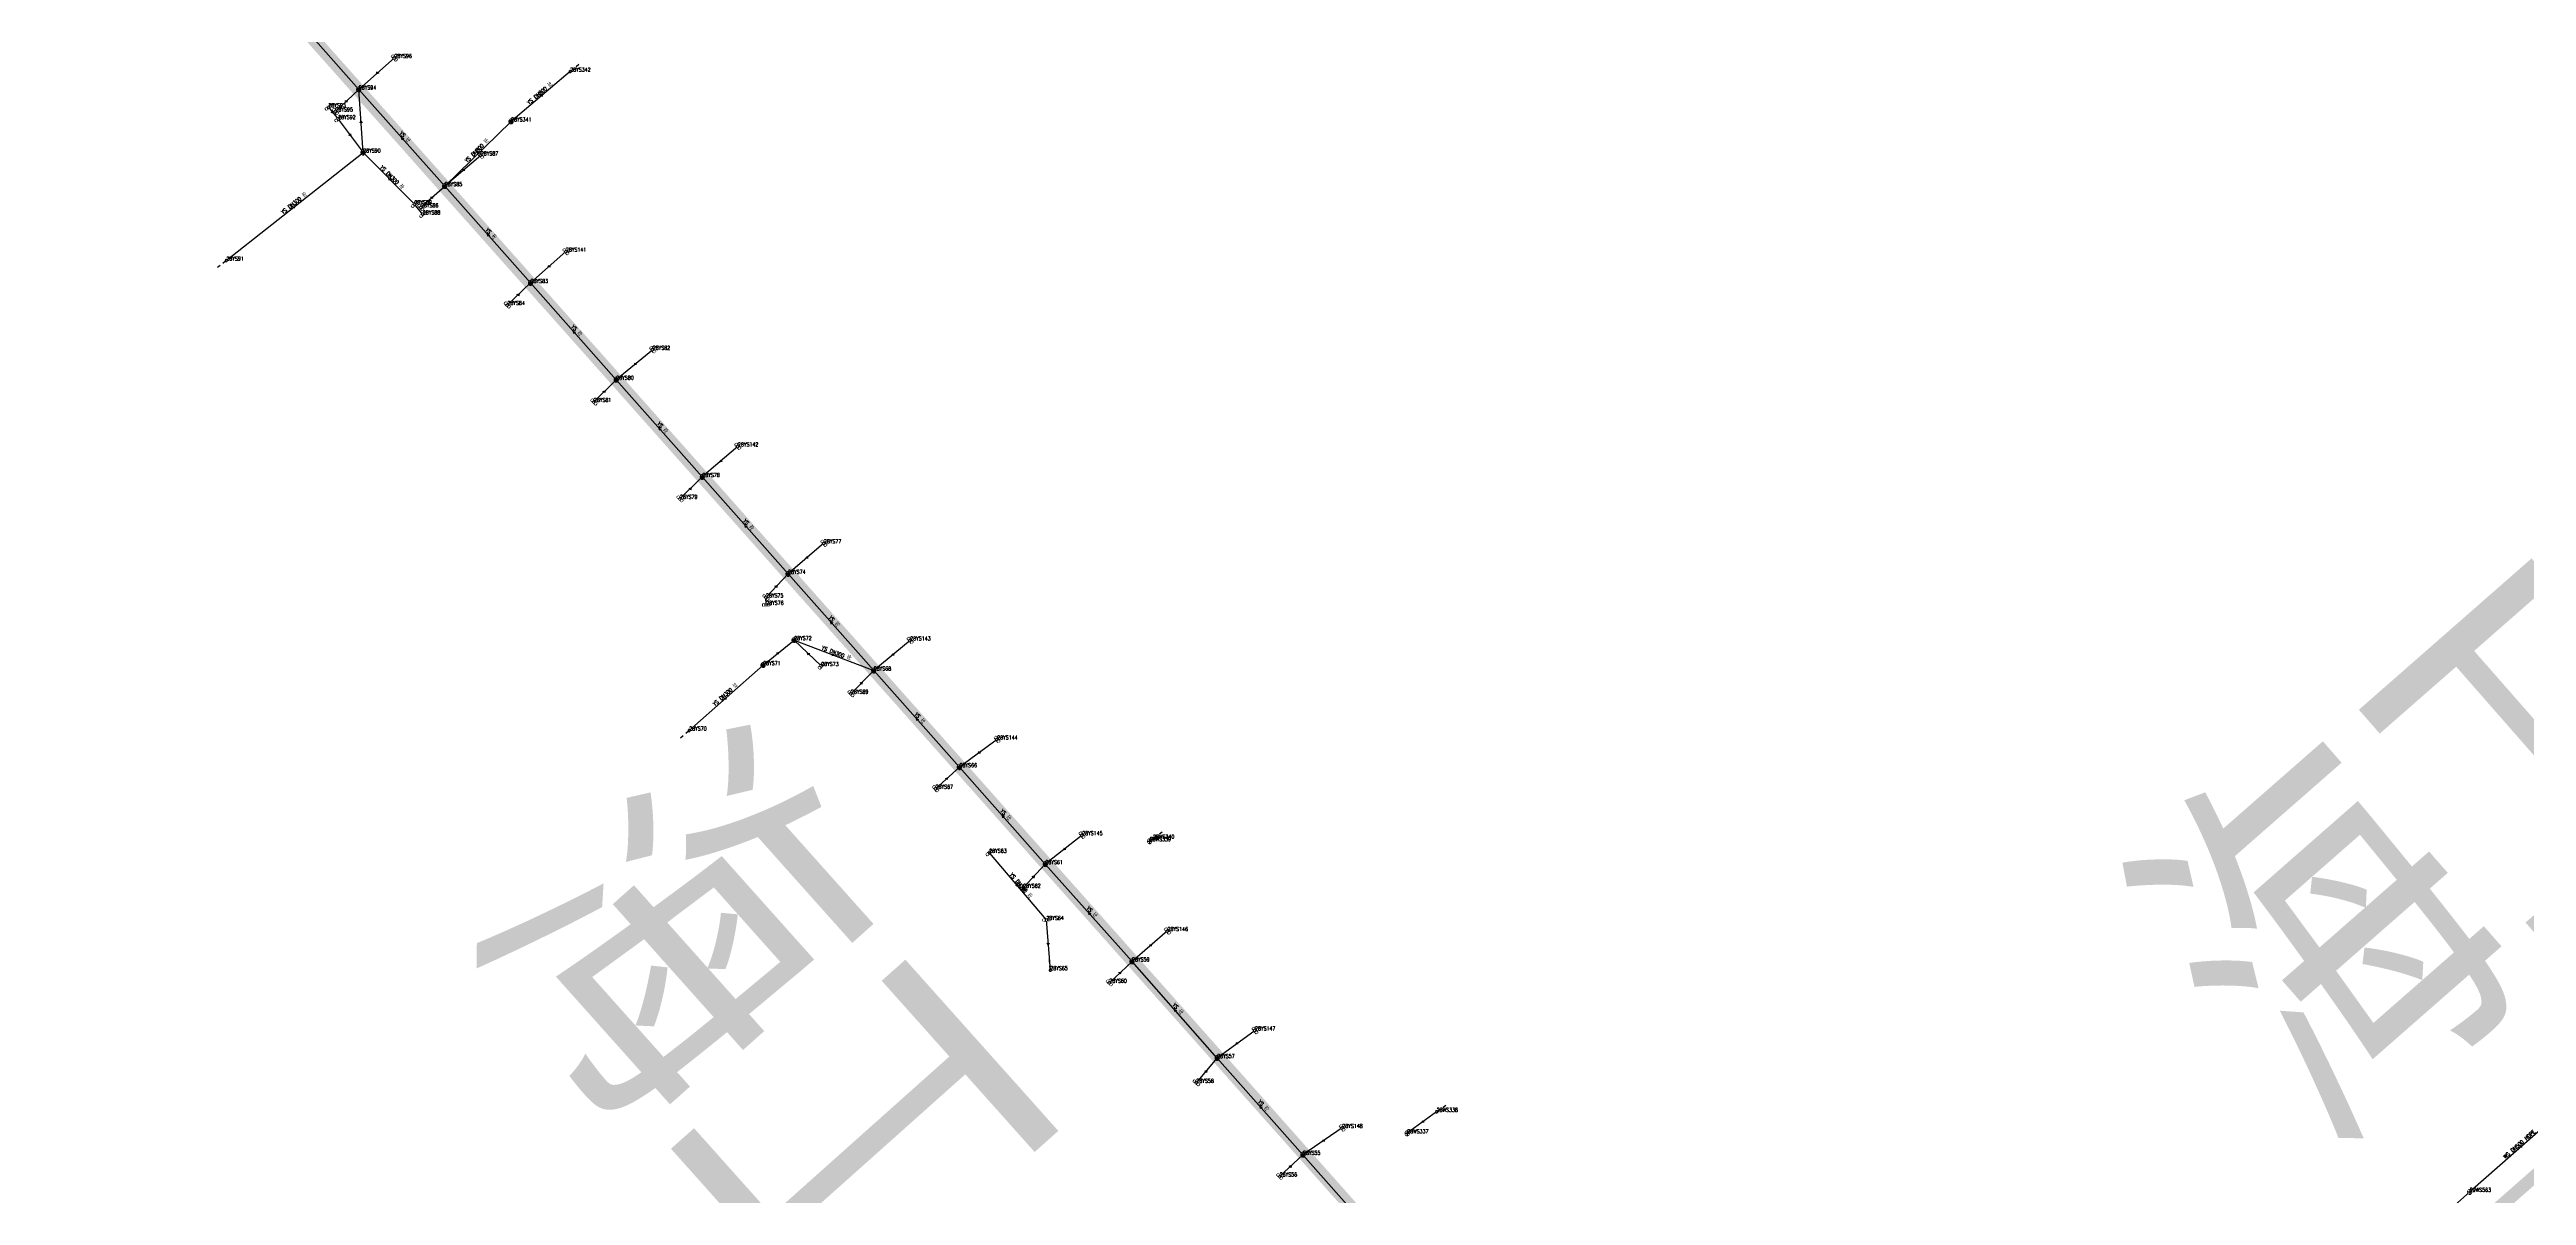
# Model space of a CAD drawing. Extents: x 78813 to 99477, y 2421021 to 2448125.
# Drawn here: x 81717 to 82291, y 2432728 to 2432993 of the extents above; entities that cross this region are included whole.
import ezdxf
from ezdxf.enums import TextEntityAlignment as Align

# ---------------------------------------------------------------- set-up
doc = ezdxf.new("R2010")
doc.units = 0
doc.set_wipeout_variables(frame=1)
doc.layers.get('0').update_dxf_attribs({"linetype": 'CONTINUOUS'})
for name, color, linetype in [('DX_WS', 16, 'CONTINUOUS'), ('DX_YS', 42, 'CONTINUOUS'), ('道路', 5, 'CONTINUOUS')]:
    doc.layers.add(name, color=color, linetype=linetype)
for name, color, linetype, true_color in [('WSLINE', 7, 'CONTINUOUS', 0x7f0000), ('YSANNEXE', 7, 'CONTINUOUS', 0xcc9900), ('YSLINE', 7, 'CONTINUOUS', 0xcc9900)]:
    doc.layers.add(name, color=color, linetype=linetype, true_color=true_color)
doc.layers.add('道路名称', color=7, linetype='CONTINUOUS', lineweight=0)
doc.styles.add('CcNameZT', font='txt.SHX', dxfattribs={"width": 0.8, "bigfont": 'HZTXT.SHX'})
doc.styles.get("Standard").update_dxf_attribs({"font": 'txt.shx', "bigfont": 'hztxt.shx'})
doc.styles.add('宋体0.7', font='', dxfattribs={"width": 0.7})
doc.styles.get('宋体0.7').set_extended_font_data('SimSun')

# ---------------------------------------------------------------- blocks, each defined once
blk = doc.blocks.new('PS污水井')
blk.add_lwpolyline([(1, 0), (1, 0.1), (1, 0.1), (1, 0.2), (1, 0.3), (0.9, 0.3), (0.9, 0.4), (0.9, 0.5), (0.8, 0.5), (0.8, 0.6), (0.8, 0.6), (0.7, 0.7), (0.7, 0.7), (0.6, 0.8), (0.6, 0.8), (0.5, 0.9), (0.4, 0.9), (0.4, 0.9), (0.3, 1), (0.2, 1), (0.2, 1), (0.1, 1), (0, 1), (0, 1), (-0.1, 1), (-0.2, 1), (-0.2, 1), (-0.3, 1), (-0.4, 0.9), (-0.4, 0.9), (-0.5, 0.9), (-0.6, 0.8), (-0.6, 0.8), (-0.7, 0.7), (-0.7, 0.7), (-0.8, 0.6), (-0.8, 0.6), (-0.8, 0.5), (-0.9, 0.5), (-0.9, 0.4), (-0.9, 0.3), (-1, 0.3), (-1, 0.2), (-1, 0.1), (-1, 0.1), (-1, 0), (-1, -0.1), (-1, -0.1), (-1, -0.2), (-1, -0.3), (-0.9, -0.3), (-0.9, -0.4), (-0.9, -0.5), (-0.8, -0.5), (-0.8, -0.6), (-0.8, -0.6), (-0.7, -0.7), (-0.7, -0.7), (-0.6, -0.8), (-0.6, -0.8), (-0.5, -0.9), (-0.4, -0.9), (-0.4, -0.9), (-0.3, -1), (-0.2, -1), (-0.2, -1), (-0.1, -1), (0, -1), (0, -1), (0.1, -1), (0.2, -1), (0.2, -1), (0.3, -1), (0.4, -0.9), (0.4, -0.9), (0.5, -0.9), (0.6, -0.8), (0.6, -0.8), (0.7, -0.7), (0.7, -0.7), (0.8, -0.6), (0.8, -0.6), (0.8, -0.5), (0.9, -0.5), (0.9, -0.4), (0.9, -0.3), (1, -0.3), (1, -0.2), (1, -0.1), (1, 0)], close=True)
blk.add_wipeout([(1, 0), (1, 0.1), (1, 0.1), (1, 0.2), (1, 0.3), (0.9, 0.3), (0.9, 0.4), (0.9, 0.5), (0.8, 0.5), (0.8, 0.6), (0.8, 0.6), (0.7, 0.7), (0.7, 0.7), (0.6, 0.8), (0.6, 0.8), (0.5, 0.9), (0.4, 0.9), (0.4, 0.9), (0.3, 1), (0.2, 1), (0.2, 1), (0.1, 1), (0, 1), (0, 1), (-0.1, 1), (-0.2, 1), (-0.2, 1), (-0.3, 1), (-0.4, 0.9), (-0.4, 0.9), (-0.5, 0.9), (-0.6, 0.8), (-0.6, 0.8), (-0.7, 0.7), (-0.7, 0.7), (-0.8, 0.6), (-0.8, 0.6), (-0.8, 0.5), (-0.9, 0.5), (-0.9, 0.4), (-0.9, 0.3), (-1, 0.3), (-1, 0.2), (-1, 0.1), (-1, 0.1), (-1, 0), (-1, -0.1), (-1, -0.1), (-1, -0.2), (-1, -0.3), (-0.9, -0.3), (-0.9, -0.4), (-0.9, -0.5), (-0.8, -0.5), (-0.8, -0.6), (-0.8, -0.6), (-0.7, -0.7), (-0.7, -0.7), (-0.6, -0.8), (-0.6, -0.8), (-0.5, -0.9), (-0.4, -0.9), (-0.4, -0.9), (-0.3, -1), (-0.2, -1), (-0.2, -1), (-0.1, -1), (0, -1), (0, -1), (0.1, -1), (0.2, -1), (0.2, -1), (0.3, -1), (0.4, -0.9), (0.4, -0.9), (0.5, -0.9), (0.6, -0.8), (0.6, -0.8), (0.7, -0.7), (0.7, -0.7), (0.8, -0.6), (0.8, -0.6), (0.8, -0.5), (0.9, -0.5), (0.9, -0.4), (0.9, -0.3), (1, -0.3), (1, -0.2), (1, -0.1)])
for p, q in [((-1, 0), (0, 0)), ((0, 1), (0, 0)), ((0, 0), (0, -1)), ((0, 0), (1, 0))]:
    blk.add_line(p, q)
blk = doc.blocks.new('PS非普查')
blk.add_lwpolyline([(3.7, 0), (5.3, 0)])
blk.add_wipeout([(0.5, 0), (0.5, 0), (0.5, 0.1), (0.5, 0.1), (0.5, 0.1), (0.5, 0.2), (0.5, 0.2), (0.4, 0.2), (0.4, 0.3), (0.4, 0.3), (0.4, 0.3), (0.4, 0.3), (0.3, 0.4), (0.3, 0.4), (0.3, 0.4), (0.2, 0.4), (0.2, 0.4), (0.2, 0.5), (0.2, 0.5), (0.1, 0.5), (0.1, 0.5), (0.1, 0.5), (0, 0.5), (0, 0.5), (-0.1, 0.5), (-0.1, 0.5), (-0.1, 0.5), (-0.2, 0.5), (-0.2, 0.5), (-0.2, 0.4), (-0.3, 0.4), (-0.3, 0.4), (-0.3, 0.4), (-0.3, 0.4), (-0.4, 0.3), (-0.4, 0.3), (-0.4, 0.3), (-0.4, 0.3), (-0.4, 0.2), (-0.5, 0.2), (-0.5, 0.2), (-0.5, 0.1), (-0.5, 0.1), (-0.5, 0.1), (-0.5, 0), (-0.5, 0), (-0.5, 0), (-0.5, -0.1), (-0.5, -0.1), (-0.5, -0.1), (-0.5, -0.2), (-0.5, -0.2), (-0.4, -0.2), (-0.4, -0.3), (-0.4, -0.3), (-0.4, -0.3), (-0.4, -0.3), (-0.3, -0.4), (-0.3, -0.4), (-0.3, -0.4), (-0.3, -0.4), (-0.2, -0.4), (-0.2, -0.5), (-0.2, -0.5), (-0.1, -0.5), (-0.1, -0.5), (-0.1, -0.5), (0, -0.5), (0, -0.5), (0.1, -0.5), (0.1, -0.5), (0.1, -0.5), (0.2, -0.5), (0.2, -0.5), (0.2, -0.4), (0.2, -0.4), (0.3, -0.4), (0.3, -0.4), (0.3, -0.4), (0.4, -0.3), (0.4, -0.3), (0.4, -0.3), (0.4, -0.3), (0.4, -0.2), (0.5, -0.2), (0.5, -0.2), (0.5, -0.1), (0.5, -0.1), (0.5, -0.1)])
blk.add_line((0.5, 0), (2.1, 0))
blk.add_lwpolyline([(0.5, 0), (0.5, 0), (0.5, 0.1), (0.5, 0.1), (0.5, 0.1), (0.5, 0.2), (0.5, 0.2), (0.4, 0.2), (0.4, 0.3), (0.4, 0.3), (0.4, 0.3), (0.4, 0.3), (0.3, 0.4), (0.3, 0.4), (0.3, 0.4), (0.2, 0.4), (0.2, 0.4), (0.2, 0.5), (0.2, 0.5), (0.1, 0.5), (0.1, 0.5), (0.1, 0.5), (0, 0.5), (0, 0.5), (-0.1, 0.5), (-0.1, 0.5), (-0.1, 0.5), (-0.2, 0.5), (-0.2, 0.5), (-0.2, 0.4), (-0.3, 0.4), (-0.3, 0.4), (-0.3, 0.4), (-0.3, 0.4), (-0.4, 0.3), (-0.4, 0.3), (-0.4, 0.3), (-0.4, 0.3), (-0.4, 0.2), (-0.5, 0.2), (-0.5, 0.2), (-0.5, 0.1), (-0.5, 0.1), (-0.5, 0.1), (-0.5, 0), (-0.5, 0), (-0.5, 0), (-0.5, -0.1), (-0.5, -0.1), (-0.5, -0.1), (-0.5, -0.2), (-0.5, -0.2), (-0.4, -0.2), (-0.4, -0.3), (-0.4, -0.3), (-0.4, -0.3), (-0.4, -0.3), (-0.3, -0.4), (-0.3, -0.4), (-0.3, -0.4), (-0.3, -0.4), (-0.2, -0.4), (-0.2, -0.5), (-0.2, -0.5), (-0.1, -0.5), (-0.1, -0.5), (-0.1, -0.5), (0, -0.5), (0, -0.5), (0.1, -0.5), (0.1, -0.5), (0.1, -0.5), (0.2, -0.5), (0.2, -0.5), (0.2, -0.4), (0.2, -0.4), (0.3, -0.4), (0.3, -0.4), (0.3, -0.4), (0.4, -0.3), (0.4, -0.3), (0.4, -0.3), (0.4, -0.3), (0.4, -0.2), (0.5, -0.2), (0.5, -0.2), (0.5, -0.1), (0.5, -0.1), (0.5, -0.1), (0.5, 0)], close=True)
blk = doc.blocks.new('LX')
for p, q in [((-0.866, 0.5), (0, 0)), ((0, 0), (-0.866, -0.5))]:
    blk.add_line(p, q)
blk = doc.blocks.new('PS雨篦')
blk.add_lwpolyline([(-1.5, 0.5), (0, 0.5), (1.5, 0.5), (1.5, -0.5), (0, -0.5), (-1.5, -0.5)], close=True)
blk.add_wipeout([(-1.5, 0.5), (0, 0.5), (1.5, 0.5), (1.5, -0.5), (0, -0.5), (-1.5, -0.5)])
for p, q in [((-0.5, -0.5), (-0.5, 0.5)), ((0.5, -0.5), (0.5, 0.5))]:
    blk.add_line(p, q)
blk = doc.blocks.new('PS雨水井')
blk.add_lwpolyline([(1, 0), (1, 0.1), (1, 0.1), (1, 0.2), (1, 0.3), (0.9, 0.3), (0.9, 0.4), (0.9, 0.5), (0.8, 0.5), (0.8, 0.6), (0.8, 0.6), (0.7, 0.7), (0.7, 0.7), (0.6, 0.8), (0.6, 0.8), (0.5, 0.9), (0.4, 0.9), (0.4, 0.9), (0.3, 1), (0.2, 1), (0.2, 1), (0.1, 1), (0, 1), (0, 1), (-0.1, 1), (-0.2, 1), (-0.2, 1), (-0.3, 1), (-0.4, 0.9), (-0.4, 0.9), (-0.5, 0.9), (-0.6, 0.8), (-0.6, 0.8), (-0.7, 0.7), (-0.7, 0.7), (-0.8, 0.6), (-0.8, 0.6), (-0.8, 0.5), (-0.9, 0.5), (-0.9, 0.4), (-0.9, 0.3), (-1, 0.3), (-1, 0.2), (-1, 0.1), (-1, 0.1), (-1, 0), (-1, -0.1), (-1, -0.1), (-1, -0.2), (-1, -0.3), (-0.9, -0.3), (-0.9, -0.4), (-0.9, -0.5), (-0.8, -0.5), (-0.8, -0.6), (-0.8, -0.6), (-0.7, -0.7), (-0.7, -0.7), (-0.6, -0.8), (-0.6, -0.8), (-0.5, -0.9), (-0.4, -0.9), (-0.4, -0.9), (-0.3, -1), (-0.2, -1), (-0.2, -1), (-0.1, -1), (0, -1), (0, -1), (0.1, -1), (0.2, -1), (0.2, -1), (0.3, -1), (0.4, -0.9), (0.4, -0.9), (0.5, -0.9), (0.6, -0.8), (0.6, -0.8), (0.7, -0.7), (0.7, -0.7), (0.8, -0.6), (0.8, -0.6), (0.8, -0.5), (0.9, -0.5), (0.9, -0.4), (0.9, -0.3), (1, -0.3), (1, -0.2), (1, -0.1), (1, 0)], close=True)
blk.add_wipeout([(1, 0), (1, 0.1), (1, 0.1), (1, 0.2), (1, 0.3), (0.9, 0.3), (0.9, 0.4), (0.9, 0.5), (0.8, 0.5), (0.8, 0.6), (0.8, 0.6), (0.7, 0.7), (0.7, 0.7), (0.6, 0.8), (0.6, 0.8), (0.5, 0.9), (0.4, 0.9), (0.4, 0.9), (0.3, 1), (0.2, 1), (0.2, 1), (0.1, 1), (0, 1), (0, 1), (-0.1, 1), (-0.2, 1), (-0.2, 1), (-0.3, 1), (-0.4, 0.9), (-0.4, 0.9), (-0.5, 0.9), (-0.6, 0.8), (-0.6, 0.8), (-0.7, 0.7), (-0.7, 0.7), (-0.8, 0.6), (-0.8, 0.6), (-0.8, 0.5), (-0.9, 0.5), (-0.9, 0.4), (-0.9, 0.3), (-1, 0.3), (-1, 0.2), (-1, 0.1), (-1, 0.1), (-1, 0), (-1, -0.1), (-1, -0.1), (-1, -0.2), (-1, -0.3), (-0.9, -0.3), (-0.9, -0.4), (-0.9, -0.5), (-0.8, -0.5), (-0.8, -0.6), (-0.8, -0.6), (-0.7, -0.7), (-0.7, -0.7), (-0.6, -0.8), (-0.6, -0.8), (-0.5, -0.9), (-0.4, -0.9), (-0.4, -0.9), (-0.3, -1), (-0.2, -1), (-0.2, -1), (-0.1, -1), (0, -1), (0, -1), (0.1, -1), (0.2, -1), (0.2, -1), (0.3, -1), (0.4, -0.9), (0.4, -0.9), (0.5, -0.9), (0.6, -0.8), (0.6, -0.8), (0.7, -0.7), (0.7, -0.7), (0.8, -0.6), (0.8, -0.6), (0.8, -0.5), (0.9, -0.5), (0.9, -0.4), (0.9, -0.3), (1, -0.3), (1, -0.2), (1, -0.1)])
for p, q in [((-1, 0), (0, 0)), ((-0.9, 0.5), (0, 0.5)), ((0, 1), (0, 0)), ((0, 0.5), (0.9, 0.5)), ((0, 0), (0, -1)), ((0, 0), (1, 0)), ((-0.9, -0.5), (0, -0.5)), ((0, -0.5), (0.9, -0.5))]:
    blk.add_line(p, q)

msp = doc.modelspace()

# ---------------------------------------------------------------- linework, layer by layer
at = {"layer": 'WSLINE'}
for p, q in [((81972.55, 2432810.47), (81971.76, 2432809.87)), ((82300.97, 2432749.17), (82277.59, 2432728.6)), ((82038.24, 2432747.14), (82031.42, 2432742.17)), ((82277.59, 2432728.6), (82254.22, 2432707.91))]:
    msp.add_line(p, q, dxfattribs=at)
at = {"layer": 'YSLINE'}
for p, q in [((81788.53, 2432984.09), (81768.64, 2433006.63)), ((81796.8, 2432991.41), (81788.53, 2432984.09)), ((81783.14, 2432979.01), (81788.53, 2432984.09)), ((81808.44, 2432961.69), (81788.53, 2432984.09)), ((81789.55, 2432969.47), (81788.53, 2432984.09)), ((81837.52, 2432988.24), (81823.82, 2432976.68)), ((81781.5, 2432979.98), (81783.77, 2432977.21)), ((81783.77, 2432977.21), (81789.55, 2432969.47)), ((81823.82, 2432976.68), (81808.44, 2432961.69)), ((81757.85, 2432944.44), (81789.55, 2432969.47)), ((81801.43, 2432957.48), (81789.55, 2432969.47)), ((81816.8, 2432968.8), (81808.44, 2432961.69)), ((81802.93, 2432956.78), (81808.44, 2432961.69)), ((81828.34, 2432939.25), (81808.44, 2432961.69)), ((81803.38, 2432955.13), (81801.43, 2432957.48)), ((81836.52, 2432946.52), (81828.34, 2432939.25)), ((81822.97, 2432934.15), (81828.34, 2432939.25)), ((81848.18, 2432916.82), (81828.34, 2432939.25)), ((81856.63, 2432923.76), (81848.18, 2432916.82)), ((81843, 2432911.67), (81848.18, 2432916.82)), ((81868.12, 2432894.28), (81848.18, 2432916.82)), ((81876.37, 2432901.37), (81868.12, 2432894.28)), ((81862.95, 2432889.21), (81868.12, 2432894.28)), ((81888, 2432871.83), (81868.12, 2432894.28)), ((81896.29, 2432878.92), (81888, 2432871.83)), ((81882.86, 2432866.37), (81888, 2432871.83)), ((81907.83, 2432849.42), (81888, 2432871.83)), ((81882.92, 2432864.64), (81882.86, 2432866.37)), ((81882.21, 2432850.69), (81889.4, 2432856.46)), ((81889.4, 2432856.46), (81907.83, 2432849.42)), ((81895.66, 2432850.48), (81889.4, 2432856.46)), ((81916.29, 2432856.41), (81907.83, 2432849.42)), ((81865.09, 2432835.52), (81882.21, 2432850.69)), ((81902.55, 2432844.06), (81907.83, 2432849.42)), ((81927.7, 2432827.02), (81907.83, 2432849.42)), ((81936.44, 2432833.46), (81927.7, 2432827.02)), ((81922.16, 2432822.04), (81927.7, 2432827.02)), ((81947.59, 2432804.55), (81927.7, 2432827.02)), ((81956.12, 2432811.26), (81947.59, 2432804.55)), ((81934.59, 2432807.19), (81947.82, 2432791.62)), ((81942.46, 2432799.08), (81947.59, 2432804.55)), ((81967.68, 2432782), (81947.59, 2432804.55)), ((81947.82, 2432791.62), (81948.74, 2432779.97)), ((81975.9, 2432789.06), (81967.68, 2432782)), ((81962.43, 2432777.05), (81967.68, 2432782)), ((81987.4, 2432759.62), (81967.68, 2432782)), ((81996.17, 2432766.01), (81987.4, 2432759.62)), ((81982.58, 2432753.88), (81987.4, 2432759.62)), ((82007.27, 2432737.19), (81987.4, 2432759.62)), ((82016.38, 2432743.41), (82007.27, 2432737.19)), ((82001.88, 2432732.15), (82007.27, 2432737.19)), ((82027.13, 2432714.74), (82007.27, 2432737.19))]:
    msp.add_line(p, q, dxfattribs=at)

# ---------------------------------------------------------------- block references
at = {"layer": 'DX_WS', "xscale": 0.5000000000164332, "yscale": 0.5, "zscale": 0.5, "rotation": 221.1617089229225}
msp.add_blockref('LX', (82289.28, 2432738.88), dxfattribs=at)
at = {"layer": 'YSANNEXE', "yscale": 0.5, "zscale": 0.5}
for p, xscale, rotation in [((81792.66, 2432987.75), 0.500000000053506, 221.734666722504), ((81830.67, 2432982.46), 0.4999999999623967, 220.015793325307), ((81789.04, 2432976.78), 0.5000000002265346, 93.96507839914311), ((81798.48, 2432972.89), 0.5000000001075615, 131.780292868972), ((81795.49, 2432963.47), 0.5000000001510304, 134.6450818393257), ((81812.62, 2432965.25), 0.4999999998764285, 220.5887511085065), ((81773.7, 2432956.95), 0.4999999998864714, 38.38817225690372), ((81818.39, 2432950.47), 0.5000000001075615, 131.780292868972), ((81832.43, 2432942.88), 0.500000000053506, 221.734666722504), ((81838.26, 2432928.03), 0.5000000001075615, 131.780292868972), ((81852.41, 2432920.29), 0.500000000011632, 219.4428355378872), ((81858.15, 2432905.55), 0.5000000001075615, 131.780292868972), ((81872.25, 2432897.82), 0.4999999998764285, 220.5887511085065), ((81878.06, 2432883.05), 0.5000000001075615, 131.780292868972), ((81892.14, 2432875.37), 0.4999999998764285, 220.5887511085065), ((81897.91, 2432860.63), 0.5000000001075615, 131.780292868972), ((81912.06, 2432852.92), 0.500000000011632, 219.4428355378872), ((81873.65, 2432843.11), 0.499999999918455, 41.82591903435983), ((81917.76, 2432838.22), 0.5000000001075615, 131.780292868972), ((81932.07, 2432830.24), 0.5000000000441694, 216.5780465660369), ((81937.64, 2432815.79), 0.5000000001075615, 131.780292868972), ((81951.86, 2432807.9), 0.500000000041047, 218.2969199518953), ((81957.64, 2432793.27), 0.5000000001075615, 131.780292868972), ((81948.28, 2432785.79), 0.5000000000542343, 274.4467838673329), ((81971.79, 2432785.53), 0.4999999998764285, 220.5887511085065), ((81977.54, 2432770.81), 0.4999999998822632, 131.207335097775), ((81991.79, 2432762.82), 0.4999999998869559, 216.0050887451742), ((81997.34, 2432748.41), 0.5000000001075615, 131.780292868972), ((82011.83, 2432740.3), 0.5000000001240813, 214.2862153990131)]:
    msp.add_blockref('LX', p, dxfattribs=dict(at, xscale=xscale, rotation=rotation))

# ---------------------------------------------------------------- texts
at = {"layer": 'DX_WS', "style": 'CcNameZT', "width": 0.8}
msp.add_text(' WS DN500 HDPE', height=0.9, rotation=41.33341, dxfattribs=at).set_placement((82289.11, 2432739.07, -1.81), align=Align.CENTER)
at = {"layer": 'DX_YS', "style": 'CcNameZT', "width": 0.8}
for s, rotation, p in [(' YS DN800 砼', 40.1686, (81830.51, 2432982.65, 1.68)), (' YS 砼', 311.62179, (81798.67, 2432973.06, 0.59)), (' YS DN300 砼', 314.71915, (81795.67, 2432963.65, 2.13)), (' YS DN300 砼', 38.29385, (81773.54, 2432957.15, 2.98)), (' YS 砼', 311.57659, (81818.58, 2432950.63, 0.65)), (' YS 砼', 311.49785, (81838.45, 2432928.2, 0.67)), (' YS 砼', 311.49471, (81858.34, 2432905.71, 0.77)), (' YS 砼', 311.51975, (81878.25, 2432883.22, 0.72)), (' YS 砼', 311.51969, (81898.1, 2432860.79, 0.61)), (' YS DN300 砼', 41.54533, (81873.48, 2432843.3, 3.01)), (' YS 砼', 311.56108, (81917.95, 2432838.39, 0.67)), (' YS 砼', 311.52209, (81937.83, 2432815.95, 0.7)), (' YS 砼', 311.69278, (81957.82, 2432793.44, 0.7)), (' YS 砼', 311.39791, (81977.73, 2432770.98, 0.63)), (' YS 砼', 311.53018, (81997.53, 2432748.57, 0.64))]:
    msp.add_text(s, height=0.9, rotation=rotation, dxfattribs=at).set_placement(p, align=Align.CENTER)
at = {"layer": '道路名称', "style": '宋体0.7', "width": 0.7}
msp.add_text('海工二路', height=70, rotation=41.23696, dxfattribs=at).set_placement((82219.1, 2432765.82), align=Align.MIDDLE_LEFT)
msp.add_text('海工二路', height=70, rotation=41.23696, dxfattribs=at).set_placement((82219.1, 2432765.82), align=Align.MIDDLE_LEFT)

# ---------------------------------------------------------------- next in the draw order: block references
at = {"layer": 'DX_WS', "xscale": 0.5, "yscale": 0.5, "zscale": 0.5}
for p in [(81971.76, 2432809.87, -1.32), (82031.42, 2432742.17, -1.29), (82277.59, 2432728.6, -1.79)]:
    msp.add_blockref('PS污水井', p, dxfattribs=at)
at = {"layer": 'DX_WS', "xscale": 0.5000000000432651, "yscale": 0.5, "zscale": 0.5, "rotation": 36.05382781151539}
msp.add_blockref('PS非普查', (82038.24, 2432747.14, -0.99), dxfattribs=at)
at = {"layer": 'DX_YS', "yscale": 0.5, "zscale": 0.5}
for name, p, xscale, rotation in [('PS雨篦', (81796.8, 2432991.41, 2.3), 0.4999999999787931, 131.4845158618735), ('PS非普查', (81837.52, 2432988.24, 1.68), 0.4999999999501604, 40.16859666134745), ('PS雨篦', (81783.14, 2432979.01, 2.19), 0.4999999999418827, 313.3434395854312), ('PS雨篦', (81816.8, 2432968.8, 2.09), 0.5000000001453634, 130.3953400975417), ('PS雨篦', (81803.38, 2432955.13, 2.25), 0.4999999999105064, 39.72630724450526), ('PS非普查', (81757.85, 2432944.44, 2.98), 0.5000000001123945, 218.2938546546856), ('PS雨篦', (81836.52, 2432946.52, 1.91), 0.5000000000890996, 131.6391934012339), ('PS雨篦', (81822.97, 2432934.15, 2.01), 0.5000000001218717, 313.5168923016379), ('PS雨篦', (81856.63, 2432923.76, 2.12), 0.4999999999694328, 129.412515601966), ('PS雨篦', (81843, 2432911.67, 2.02), 0.4999999999947164, 314.8115277229762), ('PS雨篦', (81876.37, 2432901.37, 2.04), 0.5000000000877212, 130.6829914428646), ('PS雨篦', (81862.95, 2432889.21, 2.34), 0.5000000000730698, 314.4461375288995), ('PS雨篦', (81896.29, 2432878.92, 2.2), 0.5000000000895669, 130.4987723510091), ('PS雨篦', (81882.92, 2432864.64, 2.3), 0.5000000000029226, 1.916858215272012), ('PS雨篦', (81916.29, 2432856.41, 2.06), 0.4999999998301761, 129.5447880118139), ('PS雨篦', (81895.66, 2432850.48, 2.23), 0.499999999855215, 46.32852236734228), ('PS雨篦', (81902.55, 2432844.06, 2.06), 0.4999999998395998, 315.5004576082005), ('PS非普查', (81865.09, 2432835.52, 3.01), 0.50000000008287, 221.545327088793), ('PS雨篦', (81936.44, 2432833.46, 1.91), 0.4999999999192424, 126.3678155987358), ('PS雨篦', (81922.16, 2432822.04, 2.08), 0.4999999998698598, 311.9895004742405), ('PS雨篦', (81956.12, 2432811.26, 1.97), 0.4999999999718798, 128.1708666761002), ('PS雨篦', (81934.59, 2432807.19, 2.38), 0.4999999998741035, 220.3399594387766), ('PS雨篦', (81942.46, 2432799.08, 2.13), 0.4999999998518366, 316.7985127615862), ('PS雨篦', (81947.82, 2432791.62, 2.49), 0.4999999999846153, 184.5461535182448), ('PS雨篦', (81975.9, 2432789.06, 1.94), 0.4999999999227079, 130.6368478959912), ('PS非普查', (81948.74, 2432779.97, 2.61), 0.4999999999068059, 94.54615353233606), ('PS雨篦', (81962.43, 2432777.05, 2.21), 0.5000000001183968, 313.2816419873601), ('PS雨篦', (81996.17, 2432766.01, 1.94), 0.5000000000068059, 126.092236795426), ('PS雨篦', (81982.58, 2432753.88, 2.14), 0.4999999999921083, 320.0036719360385), ('PS雨篦', (82016.38, 2432743.41, 1.94), 0.499999999982654, 124.342879986523), ('PS雨篦', (82001.88, 2432732.15, 2.2), 0.5000000001372654, 313.0999930440008)]:
    msp.add_blockref(name, p, dxfattribs=dict(at, xscale=xscale, rotation=rotation))
at = {"layer": 'DX_YS', "xscale": 0.5, "yscale": 0.5, "zscale": 0.5}
for p in [(81788.53, 2432984.09, 0.66), (81823.82, 2432976.68, 0.88), (81789.55, 2432969.47, 1.46), (81808.44, 2432961.69, 0.59), (81828.34, 2432939.25, 0.65), (81848.18, 2432916.82, 0.67), (81868.12, 2432894.28, 0.77), (81888, 2432871.83, 0.72), (81889.4, 2432856.46, 1.09), (81882.21, 2432850.69, 1.77), (81907.83, 2432849.42, 0.61), (81927.7, 2432827.02, 0.67), (81947.59, 2432804.55, 0.7), (81967.68, 2432782, 0.7), (81987.4, 2432759.62, 0.63), (82007.27, 2432737.19, 0.64)]:
    msp.add_blockref('PS雨水井', p, dxfattribs=at)

# ---------------------------------------------------------------- next in the draw order: block references
at = {"layer": 'DX_WS', "yscale": 0.5, "zscale": 0.5}
for name, p, xscale, rotation in [('PS非普查', (81972.55, 2432810.47, -0.84), 0.5000000000095273, 37.15637414878413), ('LX', (82034.83, 2432744.66), 0.4999999998869559, 216.0050887451742)]:
    msp.add_blockref(name, p, dxfattribs=dict(at, xscale=xscale, rotation=rotation))
at = {"layer": 'DX_YS', "yscale": 0.5, "zscale": 0.5}
for p, xscale, rotation in [((81781.5, 2432979.98, 2.32), 0.4999999999066811, 219.3515044448928), ((81801.43, 2432957.48, 2.13), 0.4999999999586402, 44.71915234698962), ((81882.86, 2432866.37, 2.09), 0.5000000001576231, 316.7409441799244)]:
    msp.add_blockref('PS雨篦', p, dxfattribs=dict(at, xscale=xscale, rotation=rotation))
at = {"layer": 'YSANNEXE', "yscale": 0.5, "zscale": 0.5}
for p, xscale, rotation in [((81785.83, 2432981.55), 0.4999999999814238, 43.54479242712766), ((81816.13, 2432969.18), 0.49999999992003, 224.0264978868281), ((81825.66, 2432936.7), 0.4999999999814238, 43.54479242712766), ((81845.59, 2432914.24), 0.4999999998802595, 44.69070800721386), ((81865.54, 2432891.74), 0.4999999998802595, 44.69070800721386), ((81885.8, 2432853.58), 0.5000000001339261, 38.96113008887203), ((81892.53, 2432853.47), 0.500000000144994, 136.3639552231507), ((81898.61, 2432852.94), 0.4999999999174779, 339.1910147414856), ((81905.19, 2432846.74), 0.499999999860744, 45.26366580035281), ((81924.93, 2432824.53), 0.499999999918455, 41.82591903435983), ((81941.2, 2432799.4), 0.5000000000258765, 310.5431249586227), ((81945.02, 2432801.81), 0.5000000000658894, 46.98253920664027), ((81965.05, 2432779.52), 0.4999999999814238, 43.54479242712766), ((81984.99, 2432756.75), 0.5000000000087907, 49.84732817702908), ((82004.58, 2432734.67), 0.4999999998393814, 42.97183461574548)]:
    msp.add_blockref('LX', p, dxfattribs=dict(at, xscale=xscale, rotation=rotation))

# ---------------------------------------------------------------- next in the draw order: texts
at = {"layer": 'DX_WS', "style": 'CcNameZT', "width": 0.8}
for s, p in [('28WS338', (82038.24, 2432747.14, -0.99)), ('28WS337', (82031.42, 2432742.17, -1.29)), ('29WS563', (82277.59, 2432728.6, -1.79))]:
    msp.add_text(s, height=0.9, dxfattribs=at).set_placement(p)
at = {"layer": 'DX_YS', "width": 0.8}
for s, p in [('28YS96', (81796.8, 2432991.41, 2.3)), ('28YS342', (81837.52, 2432988.24, 1.68)), ('28YS94', (81788.53, 2432984.09, 0.66)), ('28YS341', (81823.82, 2432976.68, 0.88)), ('28YS90', (81789.55, 2432969.47, 1.46)), ('28YS87', (81816.8, 2432968.8, 2.09)), ('28YS85', (81808.44, 2432961.69, 0.59)), ('28YS91', (81757.85, 2432944.44, 2.98)), ('28YS141', (81836.52, 2432946.52, 1.91)), ('28YS83', (81828.34, 2432939.25, 0.65)), ('28YS84', (81822.97, 2432934.15, 2.01)), ('28YS82', (81856.63, 2432923.76, 2.12)), ('28YS80', (81848.18, 2432916.82, 0.67)), ('28YS81', (81843, 2432911.67, 2.02)), ('28YS142', (81876.37, 2432901.37, 2.04)), ('28YS78', (81868.12, 2432894.28, 0.77)), ('28YS79', (81862.95, 2432889.21, 2.34)), ('28YS77', (81896.29, 2432878.92, 2.2)), ('28YS74', (81888, 2432871.83, 0.72)), ('28YS72', (81889.4, 2432856.46, 1.09)), ('28YS143', (81916.29, 2432856.41, 2.06)), ('28YS71', (81882.21, 2432850.69, 1.77)), ('28YS73', (81895.66, 2432850.48, 2.23)), ('28YS68', (81907.83, 2432849.42, 0.61)), ('28YS69', (81902.55, 2432844.06, 2.06)), ('28YS70', (81865.09, 2432835.52, 3.01)), ('28YS144', (81936.44, 2432833.46, 1.91)), ('28YS67', (81922.16, 2432822.04, 2.08)), ('28YS66', (81927.7, 2432827.02, 0.67)), ('28YS145', (81956.12, 2432811.26, 1.97)), ('28YS63', (81934.59, 2432807.19, 2.38)), ('28YS61', (81947.59, 2432804.55, 0.7)), ('28YS62', (81942.46, 2432799.08, 2.13)), ('28YS64', (81947.82, 2432791.62, 2.49)), ('28YS146', (81975.9, 2432789.06, 1.94)), ('28YS59', (81967.68, 2432782, 0.7)), ('28YS65', (81948.74, 2432779.97, 2.61)), ('28YS60', (81962.43, 2432777.05, 2.21)), ('28YS147', (81996.17, 2432766.01, 1.94)), ('28YS57', (81987.4, 2432759.62, 0.63)), ('28YS58', (81982.58, 2432753.88, 2.14)), ('28YS148', (82016.38, 2432743.41, 1.94)), ('28YS55', (82007.27, 2432737.19, 0.64)), ('28YS56', (82001.88, 2432732.15, 2.2))]:
    msp.add_text(s, height=0.9, dxfattribs=at).set_placement(p)
at = {"layer": 'DX_YS', "style": 'CcNameZT', "width": 0.8}
for s, rotation, p in [(' YS DN800 砼', 44.25506, (81815.96, 2432969.36, 0.88)), (' YS DN300 砼', 339.10381, (81898.7, 2432853.18, 1.09)), (' YS DN300 砼', 310.33995, (81941.39, 2432799.56, 2.38))]:
    msp.add_text(s, height=0.9, rotation=rotation, dxfattribs=at).set_placement(p, align=Align.CENTER)

# ---------------------------------------------------------------- next in the draw order: block references
at = {"layer": 'DX_YS', "yscale": 0.5, "zscale": 0.5}
for p, xscale, rotation in [((81783.77, 2432977.21, 2.19), 0.50000000002082, 216.7406958083797), ((81802.93, 2432956.78, 2.05), 0.4999999998455574, 311.6799932874289)]:
    msp.add_blockref('PS雨篦', p, dxfattribs=dict(at, xscale=xscale, rotation=rotation))
at = {"layer": 'YSANNEXE', "xscale": 0.5000000000658894, "yscale": 0.5, "zscale": 0.5, "rotation": 46.98253920664027}
msp.add_blockref('LX', (81885.43, 2432869.1), dxfattribs=at)

# ---------------------------------------------------------------- next in the draw order: texts
at = {"layer": 'DX_WS', "style": 'CcNameZT', "width": 0.8}
for s, p in [('28WS340', (81972.55, 2432810.47, -0.84)), ('28WS339', (81971.76, 2432809.87, -1.32))]:
    msp.add_text(s, height=0.9, dxfattribs=at).set_placement(p)
at = {"layer": 'DX_YS', "width": 0.8}
for s, p in [('28YS75', (81882.86, 2432866.37, 2.09)), ('28YS76', (81882.92, 2432864.64, 2.3))]:
    msp.add_text(s, height=0.9, dxfattribs=at).set_placement(p)
at = {"layer": '道路名称', "style": '宋体0.7', "width": 0.7}
msp.add_text('海工一路', height=70, rotation=311.75669, dxfattribs=at).set_placement((81840.36, 2432814.54), align=Align.MIDDLE_LEFT)

# ---------------------------------------------------------------- next in the draw order: linework, layer by layer
at = {"layer": '道路', "const_width": 3, "flags": 128}
for points in [[(82930.51, 2431746.04), (82854.8, 2431777.71), (82135.24, 2432593.6), (81000.62, 2433870.96), (80813.47, 2434085.93), (80466.25, 2434366.31), (79884.14, 2435190.29), (79784.33, 2435433.39), (79384.6, 2436784.4), (79519.52, 2437728.19), (79495.61, 2437930.39)], [(81262.38, 2431827.55), (82623.47, 2433022.72)]]:
    msp.add_lwpolyline(points, dxfattribs=at)

# ---------------------------------------------------------------- next in the draw order: block references
at = {"layer": 'YSANNEXE', "yscale": 0.5, "zscale": 0.5}
for p, xscale, rotation in [((81782.64, 2432978.6), 0.4999999998554739, 309.3972093833355), ((81786.66, 2432973.34), 0.5000000000857392, 306.5324203872279), ((81805.68, 2432959.23), 0.499999999918455, 41.82591903435983)]:
    msp.add_blockref('LX', p, dxfattribs=dict(at, xscale=xscale, rotation=rotation))

# ---------------------------------------------------------------- next in the draw order: texts
at = {"layer": 'DX_YS', "width": 0.8}
for s, p in [('28YS93', (81781.5, 2432979.98, 2.32)), ('28YS95', (81783.14, 2432979.01, 2.19)), ('28YS92', (81783.77, 2432977.21, 2.19)), ('28YS89', (81801.43, 2432957.48, 2.13)), ('28YS86', (81802.93, 2432956.78, 2.05)), ('28YS88', (81803.38, 2432955.13, 2.25))]:
    msp.add_text(s, height=0.9, dxfattribs=at).set_placement(p)

doc.saveas('drawing.dxf')
